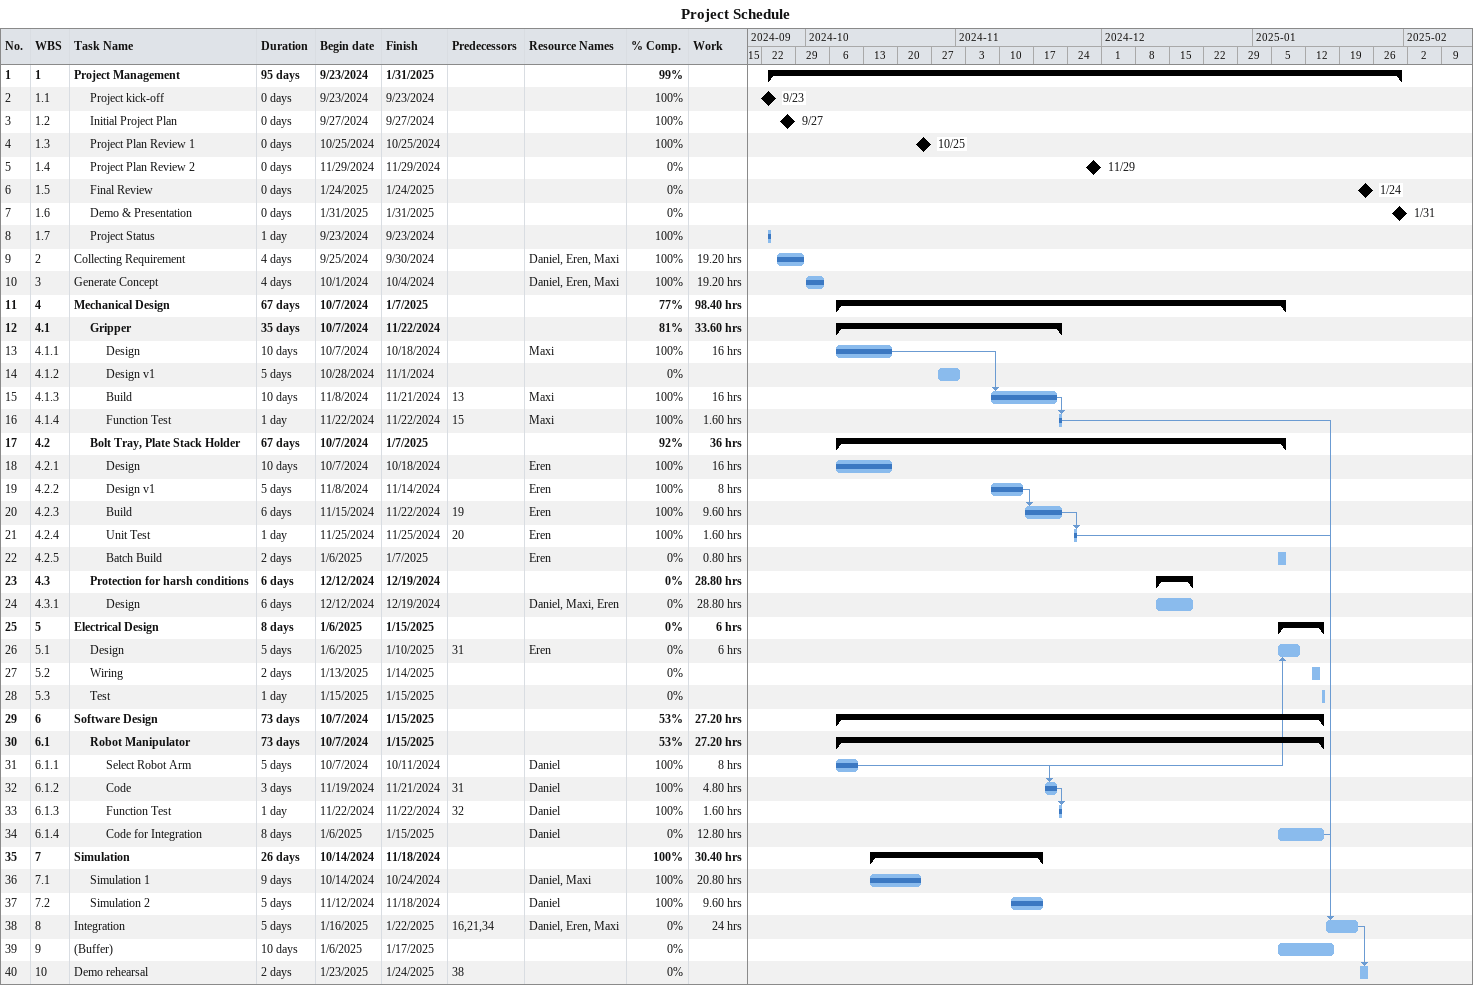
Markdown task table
Project Schedule

| ID | WBS | Task | Duration | Start | Finish | Predecessors | Resources | % complete | Work (h) |
|---|---|---|---|---|---|---|---|---|---|
| 1 | 1 | **Project Management** | 95d | 2024-09-23 | 2025-01-31 |  |  | 99 |  |
| 2 | 1.1 | Project kick-off | 0d | 2024-09-23 | 2024-09-23 |  |  | 100 |  |
| 3 | 1.2 | Initial Project Plan | 0d | 2024-09-27 | 2024-09-27 |  |  | 100 |  |
| 4 | 1.3 | Project Plan Review 1 | 0d | 2024-10-25 | 2024-10-25 |  |  | 100 |  |
| 5 | 1.4 | Project Plan Review 2 | 0d | 2024-11-29 | 2024-11-29 |  |  | 0 |  |
| 6 | 1.5 | Final Review | 0d | 2025-01-24 | 2025-01-24 |  |  | 0 |  |
| 7 | 1.6 | Demo & Presentation | 0d | 2025-01-31 | 2025-01-31 |  |  | 0 |  |
| 8 | 1.7 | Project Status | 1d | 2024-09-23 | 2024-09-23 |  |  | 100 |  |
| 9 | 2 | Collecting Requirement | 4d | 2024-09-25 | 2024-09-30 |  | Daniel, Eren, Maxi | 100 | 19.20 |
| 10 | 3 | Generate Concept | 4d | 2024-10-01 | 2024-10-04 |  | Daniel, Eren, Maxi | 100 | 19.20 |
| 11 | 4 | **Mechanical Design** | 67d | 2024-10-07 | 2025-01-07 |  |  | 77 | 98.40 |
| 12 | 4.1 | **Gripper** | 35d | 2024-10-07 | 2024-11-22 |  |  | 81 | 33.60 |
| 13 | 4.1.1 | Design | 10d | 2024-10-07 | 2024-10-18 |  | Maxi | 100 | 16 |
| 14 | 4.1.2 | Design v1 | 5d | 2024-10-28 | 2024-11-01 |  |  | 0 |  |
| 15 | 4.1.3 | Build | 10d | 2024-11-08 | 2024-11-21 | 13 | Maxi | 100 | 16 |
| 16 | 4.1.4 | Function Test | 1d | 2024-11-22 | 2024-11-22 | 15 | Maxi | 100 | 1.60 |
| 17 | 4.2 | **Bolt Tray, Plate Stack Holder** | 67d | 2024-10-07 | 2025-01-07 |  |  | 92 | 36 |
| 18 | 4.2.1 | Design | 10d | 2024-10-07 | 2024-10-18 |  | Eren | 100 | 16 |
| 19 | 4.2.2 | Design v1 | 5d | 2024-11-08 | 2024-11-14 |  | Eren | 100 | 8 |
| 20 | 4.2.3 | Build | 6d | 2024-11-15 | 2024-11-22 | 19 | Eren | 100 | 9.60 |
| 21 | 4.2.4 | Unit Test | 1d | 2024-11-25 | 2024-11-25 | 20 | Eren | 100 | 1.60 |
| 22 | 4.2.5 | Batch Build | 2d | 2025-01-06 | 2025-01-07 |  | Eren | 0 | 0.80 |
| 23 | 4.3 | **Protection for harsh conditions** | 6d | 2024-12-12 | 2024-12-19 |  |  | 0 | 28.80 |
| 24 | 4.3.1 | Design | 6d | 2024-12-12 | 2024-12-19 |  | Daniel, Maxi, Eren | 0 | 28.80 |
| 25 | 5 | **Electrical Design** | 8d | 2025-01-06 | 2025-01-15 |  |  | 0 | 6 |
| 26 | 5.1 | Design | 5d | 2025-01-06 | 2025-01-10 | 31 | Eren | 0 | 6 |
| 27 | 5.2 | Wiring | 2d | 2025-01-13 | 2025-01-14 |  |  | 0 |  |
| 28 | 5.3 | Test | 1d | 2025-01-15 | 2025-01-15 |  |  | 0 |  |
| 29 | 6 | **Software Design** | 73d | 2024-10-07 | 2025-01-15 |  |  | 53 | 27.20 |
| 30 | 6.1 | **Robot Manipulator** | 73d | 2024-10-07 | 2025-01-15 |  |  | 53 | 27.20 |
| 31 | 6.1.1 | Select Robot Arm | 5d | 2024-10-07 | 2024-10-11 |  | Daniel | 100 | 8 |
| 32 | 6.1.2 | Code | 3d | 2024-11-19 | 2024-11-21 | 31 | Daniel | 100 | 4.80 |
| 33 | 6.1.3 | Function Test | 1d | 2024-11-22 | 2024-11-22 | 32 | Daniel | 100 | 1.60 |
| 34 | 6.1.4 | Code for Integration | 8d | 2025-01-06 | 2025-01-15 |  | Daniel | 0 | 12.80 |
| 35 | 7 | **Simulation** | 26d | 2024-10-14 | 2024-11-18 |  |  | 100 | 30.40 |
| 36 | 7.1 | Simulation 1 | 9d | 2024-10-14 | 2024-10-24 |  | Daniel, Maxi | 100 | 20.80 |
| 37 | 7.2 | Simulation 2 | 5d | 2024-11-12 | 2024-11-18 |  | Daniel | 100 | 9.60 |
| 38 | 8 | Integration | 5d | 2025-01-16 | 2025-01-22 | 16, 21, 34 | Daniel, Eren, Maxi | 0 | 24 |
| 39 | 9 | (Buffer) | 10d | 2025-01-06 | 2025-01-17 |  |  | 0 |  |
| 40 | 10 | Demo rehearsal | 2d | 2025-01-23 | 2025-01-24 | 38 |  | 0 |  |
